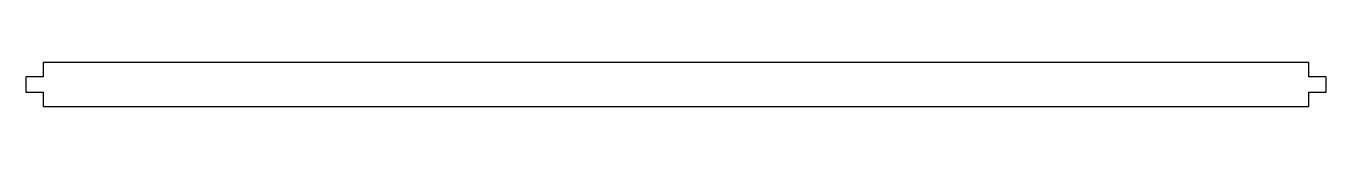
# Model space of a CAD drawing. Header units: millimetres. Extents: x -225 to 225, y -8 to 8.
import ezdxf

# ---------------------------------------------------------------- set-up
doc = ezdxf.new("R2010")
doc.units = ezdxf.units.MM
doc.layers.get('0').update_dxf_attribs({"linetype": 'CONTINUOUS'})

msp = doc.modelspace()

# ---------------------------------------------------------------- linework, layer by layer
for p, q in [((219.49, 7.62), (-219.49, 7.62)), ((-219.49, 7.62), (-219.49, 2.62)), ((219.49, 2.62), (219.49, 7.62)), ((-225.49, 2.62), (-225.49, -2.63)), ((-219.49, 2.62), (-225.49, 2.62)), ((225.49, 2.62), (219.49, 2.62)), ((225.49, -2.63), (225.49, 2.62)), ((-225.49, -2.63), (-219.49, -2.63)), ((-219.49, -2.63), (-219.49, -7.62)), ((219.49, -7.62), (219.49, -2.63)), ((219.49, -2.63), (225.49, -2.63)), ((-219.49, -7.62), (219.49, -7.62))]:
    msp.add_line(p, q)

doc.saveas('drawing.dxf')
